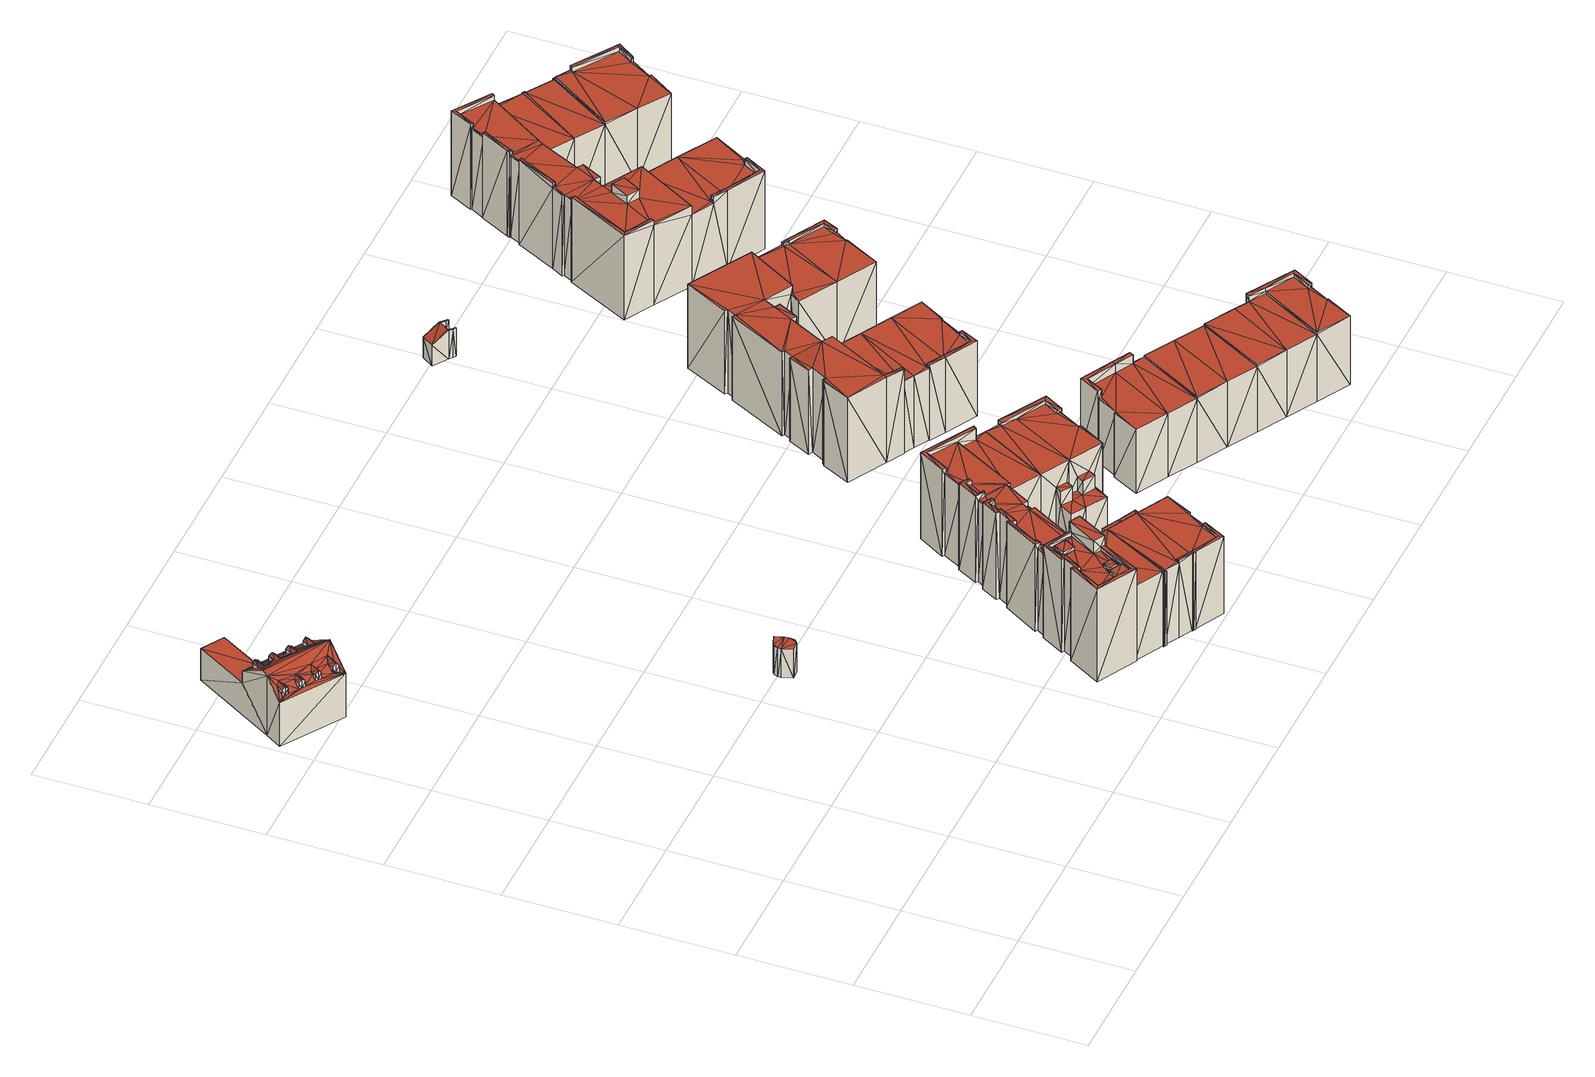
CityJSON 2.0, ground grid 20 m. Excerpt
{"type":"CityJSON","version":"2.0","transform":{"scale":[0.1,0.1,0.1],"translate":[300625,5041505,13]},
"CityObjects":{
"building1":{"type":"Building","geometry":[{"type":"MultiSurface","lod":"2","boundaries":[[[0,1,2]],[[2,3,4]],[[5,6,3]],[[1,3,2]],[[7,4,3]],[[1,5,3]],[[8,4,7]],[[9,2,4]],[[10,11,12]],[[13,14,15]],[[16,14,13]],[[16,17,14]],[[18,19,20]],[[21,22,23]],[[21,24,22]],[[25,26,27]],[[28,29,30]],[[31,26,25]],[[32,31,25]],[[21,33,24]],[[28,31,32]],[[28,30,31]],[[34,35,36]],[[34,37,35]],[[38,39,40]],[[40,39,41]],[[23,22,18]],[[22,19,18]],[[42,41,39]],[[43,44,45]],[[46,43,45]],[[47,48,49]],[[47,49,50]],[[51,52,53]],[[54,55,56]],[[55,57,56]],[[58,59,60]],[[35,48,47]],[[36,35,47]],[[61,62,63]],[[63,62,64]],[[65,66,67]],[[65,67,68]],[[34,69,37]],[[34,70,69]],[[59,71,72]],[[59,72,60]],[[73,55,54]],[[73,74,55]],[[62,75,64]],[[62,76,75]],[[56,57,77]],[[66,53,67]],[[67,53,52]],[[73,10,12]],[[73,12,74]],[[76,45,75]],[[75,45,44]],[[78,79,80]],[[81,79,82]],[[80,79,81]],[[83,82,79]],[[15,83,79]],[[16,84,17]],[[17,84,85]],[[84,78,80]],[[84,80,85]],[[86,72,71]],[[87,38,40]],[[13,78,14]],[[14,78,80]],[[88,89,2]],[[88,2,9]],[[88,9,90]],[[9,4,90]],[[91,8,92]],[[8,7,92]],[[3,6,93]],[[94,3,93]],[[92,7,95]],[[96,95,94]],[[96,94,97]],[[7,3,95]],[[95,3,94]],[[1,98,5]],[[99,98,1]],[[100,99,1]],[[100,1,0]],[[91,90,4]],[[91,4,8]],[[100,89,101]],[[101,89,96]],[[89,95,96]],[[100,0,89]],[[0,2,89]],[[98,6,5]],[[98,93,6]],[[102,65,68]],[[54,103,104]],[[54,56,77]],[[54,77,103]],[[36,47,50]],[[36,50,105]],[[23,18,20]],[[23,20,106]],[[21,23,33]],[[23,106,33]],[[32,25,27]],[[32,27,107]],[[32,107,29]],[[28,32,29]],[[61,76,62]],[[61,108,76]],[[46,45,76]],[[108,46,76]],[[102,66,65]],[[109,110,66]],[[102,109,66]],[[51,53,66]],[[110,111,66]],[[111,51,66]],[[42,39,38]],[[87,42,38]],[[58,71,59]],[[58,86,71]],[[15,79,78]],[[13,15,78]],[[16,78,84]],[[16,13,78]],[[88,90,89]],[[89,90,95]],[[91,92,90]],[[92,95,90]],[[99,97,94]],[[98,68,93]],[[94,93,42]],[[111,94,87]],[[43,102,68]],[[52,58,60]],[[51,58,52]],[[98,75,68]],[[43,68,44]],[[87,94,42]],[[111,87,51]],[[83,63,64]],[[42,93,41]],[[51,87,58]],[[52,60,93]],[[98,82,64]],[[43,109,102]],[[67,52,93]],[[68,67,93]],[[60,40,93]],[[40,41,93]],[[98,64,75]],[[83,64,82]],[[98,81,82]],[[75,44,68]],[[58,87,86]],[[87,40,86]],[[86,40,72]],[[60,72,40]],[[99,94,108]],[[108,94,110]],[[99,108,14]],[[99,17,98]],[[15,63,83]],[[14,108,61]],[[99,14,17]],[[108,109,46]],[[14,61,15]],[[15,61,63]],[[17,85,98]],[[46,109,43]],[[108,110,109]],[[110,94,111]],[[98,85,80]],[[98,80,81]],[[34,36,70]],[[70,105,112]],[[36,105,70]],[[73,54,10]],[[10,104,11]],[[54,104,10]],[[100,101,19]],[[100,33,99]],[[19,101,20]],[[99,106,101]],[[33,106,99]],[[100,24,33]],[[106,20,101]],[[100,19,22]],[[100,22,24]],[[101,96,74]],[[96,97,77]],[[101,74,48]],[[49,74,12]],[[49,104,97]],[[48,74,49]],[[57,96,77]],[[103,77,97]],[[49,12,11]],[[104,103,97]],[[74,96,55]],[[101,48,35]],[[55,96,57]],[[101,35,37]],[[49,11,104]],[[101,37,69]],[[99,105,97]],[[99,107,105]],[[99,30,29]],[[99,29,107]],[[105,50,97]],[[101,69,26]],[[26,69,70]],[[26,70,27]],[[49,97,50]],[[107,70,112]],[[107,27,70]],[[101,26,31]],[[30,101,31]],[[99,101,30]],[[107,112,105]]],"semantics":{"surfaces":[{"type":"GroundSurface"},{"type":"WallSurface"},{"type":"RoofSurface"}],"values":[0,0,0,0,0,0,0,0,1,1,1,1,1,1,1,1,1,1,1,1,1,1,1,1,1,1,1,1,1,1,1,1,1,1,1,1,1,1,1,1,1,1,1,1,1,1,1,1,1,1,1,1,1,1,1,1,1,1,1,1,1,1,1,1,1,1,1,1,1,1,1,1,1,1,1,1,1,1,1,1,1,1,1,1,1,1,1,1,1,1,1,1,1,1,1,1,1,1,2,2,2,2,2,2,2,2,2,2,2,2,2,2,2,2,2,2,2,2,2,2,2,2,2,2,2,2,2,2,2,2,2,2,2,2,2,2,2,2,2,2,2,2,2,2,2,2,2,2,2,2,2,2,2,2,2,2,2,2,2,2,2,2,2,2,2,2,2,2,2,2,2,2,2,2,2,2,2,2,2,2,2,2,2,2,2,2,2,2,2,2,2,2,2,2,2,2,2,2,2,2,2,2,2,2,2,2,2,2,2,2,2,2,2,2,2,2,2,2,2,2,2,2,2,2]}}]},
"building2":{"type":"Building","geometry":[{"type":"MultiSurface","lod":"2","boundaries":[[[113,114,115]],[[113,116,114]],[[114,116,117]],[[113,118,116]],[[119,118,113]],[[119,120,121]],[[121,122,118]],[[120,123,121]],[[119,121,118]],[[124,125,122]],[[122,125,118]],[[126,124,122]],[[126,122,121]],[[127,126,121]],[[127,121,123]],[[128,123,120]],[[128,127,123]],[[129,116,125]],[[116,118,125]],[[130,119,131]],[[119,113,131]],[[130,128,120]],[[130,120,119]],[[117,116,129]],[[132,117,129]],[[113,115,133]],[[131,113,133]],[[133,115,134]],[[115,114,134]],[[114,117,132]],[[134,114,132]],[[134,132,129]],[[131,133,134]],[[131,134,129]],[[131,129,125]],[[130,125,126]],[[130,126,128]],[[130,131,125]],[[126,125,124]],[[128,126,127]]],"semantics":{"surfaces":[{"type":"GroundSurface"},{"type":"WallSurface"},{"type":"RoofSurface"}],"values":[0,0,0,0,0,0,0,0,0,1,1,1,1,1,1,1,1,1,1,1,1,1,1,1,1,1,1,1,1,1,1,2,2,2,2,2,2,2,2,2]}}]},
"building3":{"type":"Building","geometry":[{"type":"MultiSurface","lod":"2","boundaries":[[[135,136,137]],[[138,139,140]],[[141,142,143]],[[144,145,139]],[[138,146,144]],[[137,136,141]],[[138,144,139]],[[137,141,145]],[[143,147,145]],[[141,143,145]],[[139,148,149]],[[144,137,145]],[[139,149,150]],[[151,138,152]],[[149,153,154]],[[150,149,154]],[[139,145,148]],[[152,138,155]],[[140,139,156]],[[138,140,155]],[[157,154,153]],[[157,158,154]],[[159,157,149]],[[149,157,153]],[[160,150,158]],[[150,154,158]],[[161,162,163]],[[161,163,145]],[[145,163,148]],[[163,159,149]],[[163,149,148]],[[164,163,162]],[[164,165,163]],[[166,165,164]],[[166,167,165]],[[168,167,166]],[[168,169,167]],[[170,171,141]],[[170,141,136]],[[172,173,144]],[[172,144,146]],[[174,172,175]],[[175,172,146]],[[175,146,138]],[[176,138,151]],[[176,175,138]],[[177,150,160]],[[178,177,160]],[[177,139,150]],[[178,179,177]],[[180,181,182]],[[175,180,183]],[[174,175,183]],[[174,183,178]],[[183,179,178]],[[180,182,183]],[[173,137,144]],[[173,184,137]],[[185,169,168]],[[185,186,169]],[[187,184,185]],[[184,186,185]],[[187,135,184]],[[135,137,184]],[[187,170,136]],[[187,136,135]],[[188,189,143]],[[188,143,142]],[[189,190,147]],[[189,147,143]],[[171,188,142]],[[171,142,141]],[[161,145,190]],[[145,147,190]],[[191,152,192]],[[152,155,192]],[[176,191,193]],[[176,151,191]],[[151,152,191]],[[194,192,195]],[[192,140,195]],[[192,155,140]],[[195,140,196]],[[140,156,196]],[[193,191,180]],[[191,181,180]],[[194,182,192]],[[194,183,182]],[[196,156,177]],[[156,139,177]],[[160,158,159]],[[160,159,165]],[[174,173,172]],[[159,158,157]],[[186,167,169]],[[173,178,186]],[[165,159,163]],[[186,178,167]],[[173,186,184]],[[174,178,173]],[[178,160,165]],[[178,165,167]],[[166,164,161]],[[161,164,162]],[[189,161,190]],[[171,189,188]],[[171,161,189]],[[171,166,161]],[[187,168,170]],[[170,168,171]],[[187,185,168]],[[168,166,171]],[[191,192,182]],[[191,182,181]],[[176,193,175]],[[193,180,175]],[[195,196,177]],[[194,195,179]],[[194,179,183]],[[195,177,179]]],"semantics":{"surfaces":[{"type":"GroundSurface"},{"type":"WallSurface"},{"type":"RoofSurface"}],"values":[0,0,0,0,0,0,0,0,0,0,0,0,0,0,0,0,0,0,0,0,1,1,1,1,1,1,1,1,1,1,1,1,1,1,1,1,1,1,1,1,1,1,1,1,1,1,1,1,1,1,1,1,1,1,1,1,1,1,1,1,1,1,1,1,1,1,1,1,1,1,1,1,1,1,1,1,1,1,1,1,1,1,1,1,1,1,1,1,1,1,2,2,2,2,2,2,2,2,2,2,2,2,2,2,2,2,2,2,2,2,2,2,2,2,2,2,2,2,2,2]}}]},
"building4":{"type":"Building","geometry":[{"type":"MultiSurface","lod":"2","boundaries":[[[197,198,199]],[[200,201,202]],[[198,203,204]],[[205,206,207]],[[200,208,201]],[[209,210,211]],[[212,206,205]],[[205,210,209]],[[213,214,208]],[[205,207,215]],[[215,216,217]],[[205,215,210]],[[218,219,220]],[[215,221,213]],[[213,222,223]],[[207,216,215]],[[215,213,210]],[[213,200,210]],[[214,224,225]],[[198,226,227]],[[228,204,229]],[[198,230,226]],[[231,199,204]],[[199,198,204]],[[150,154,232]],[[150,232,198]],[[230,233,234]],[[213,223,214]],[[198,232,230]],[[154,235,232]],[[226,234,236]],[[223,224,214]],[[213,208,200]],[[198,227,203]],[[214,225,237]],[[230,234,226]],[[238,227,239]],[[204,203,219]],[[204,219,240]],[[203,227,238]],[[240,219,218]],[[229,240,224]],[[229,204,240]],[[223,229,224]],[[241,232,242]],[[232,235,242]],[[158,235,154]],[[158,242,235]],[[160,158,154]],[[160,154,150]],[[243,215,244]],[[215,217,244]],[[245,217,216]],[[245,244,217]],[[246,216,207]],[[246,245,216]],[[247,248,249]],[[249,248,250]],[[251,249,252]],[[251,247,249]],[[253,200,202]],[[251,252,253]],[[251,253,254]],[[253,202,254]],[[210,200,253]],[[255,210,253]],[[256,206,212]],[[256,257,206]],[[206,246,207]],[[246,258,243]],[[243,221,215]],[[243,258,221]],[[257,258,246]],[[257,246,206]],[[259,260,258]],[[258,260,213]],[[258,213,221]],[[256,212,261]],[[212,205,261]],[[262,261,263]],[[261,205,209]],[[261,209,263]],[[264,259,265]],[[265,259,258]],[[248,266,250]],[[250,266,267]],[[254,202,268]],[[202,201,268]],[[261,269,270]],[[262,269,261]],[[269,264,270]],[[264,271,272]],[[270,264,265]],[[269,271,264]],[[255,211,210]],[[273,274,255]],[[255,274,211]],[[273,255,275]],[[271,273,272]],[[272,273,275]],[[263,211,274]],[[263,209,211]],[[276,277,278]],[[276,278,279]],[[280,281,282]],[[282,281,283]],[[218,220,284]],[[285,218,284]],[[286,287,288]],[[286,288,289]],[[290,286,289]],[[290,289,291]],[[292,214,237]],[[290,291,292]],[[290,292,293]],[[292,237,293]],[[224,240,294]],[[295,224,294]],[[296,297,298]],[[297,299,298]],[[208,214,292]],[[300,208,292]],[[301,302,223]],[[301,223,222]],[[260,301,222]],[[260,222,213]],[[287,298,299]],[[287,299,288]],[[295,303,224]],[[224,303,225]],[[237,225,303]],[[293,237,303]],[[304,280,305]],[[305,280,282]],[[296,304,297]],[[297,304,305]],[[294,240,285]],[[240,218,285]],[[300,201,208]],[[277,268,300]],[[300,268,201]],[[277,300,278]],[[306,220,219]],[[307,284,306]],[[306,284,220]],[[307,306,308]],[[309,228,310]],[[228,229,310]],[[302,310,229]],[[302,229,223]],[[219,203,311]],[[306,219,311]],[[312,307,308]],[[312,308,313]],[[312,283,281]],[[312,313,283]],[[314,315,316]],[[314,317,315]],[[316,318,319]],[[316,315,318]],[[320,321,322]],[[322,321,323]],[[311,238,324]],[[325,311,324]],[[311,203,238]],[[325,326,311]],[[160,327,328]],[[160,150,327]],[[150,198,327]],[[327,329,328]],[[330,328,331]],[[330,325,332]],[[330,331,325]],[[328,333,331]],[[329,334,333]],[[328,329,333]],[[331,326,325]],[[321,335,323]],[[323,335,336]],[[337,231,204]],[[337,204,338]],[[337,199,231]],[[337,339,199]],[[309,338,228]],[[338,331,333]],[[309,331,338]],[[228,338,204]],[[340,341,334]],[[340,334,329]],[[342,327,198]],[[342,198,197]],[[342,339,340]],[[342,197,339]],[[197,199,339]],[[339,341,340]],[[314,343,317]],[[317,343,344]],[[343,319,318]],[[343,318,344]],[[324,239,345]],[[324,238,239]],[[346,239,227]],[[346,345,239]],[[227,226,347]],[[346,227,347]],[[348,349,350]],[[350,349,351]],[[352,353,354]],[[352,355,353]],[[356,357,233]],[[358,356,359]],[[358,357,356]],[[356,233,230]],[[330,358,328]],[[328,358,359]],[[330,360,358]],[[241,230,232]],[[241,356,230]],[[361,362,363]],[[361,364,362]],[[357,234,233]],[[357,365,234]],[[366,367,368]],[[366,369,367]],[[370,368,371]],[[371,368,367]],[[372,370,373]],[[373,370,371]],[[372,369,366]],[[372,373,369]],[[374,375,376]],[[374,377,375]],[[376,364,361]],[[376,375,364]],[[374,354,377]],[[377,354,353]],[[378,236,365]],[[236,234,365]],[[379,363,380]],[[380,363,362]],[[381,355,352]],[[381,382,355]],[[347,226,378]],[[226,236,378]],[[349,379,351]],[[351,379,380]],[[320,322,383]],[[320,383,384]],[[332,325,320]],[[332,320,384]],[[381,383,382]],[[381,384,383]],[[360,384,381]],[[360,381,358]],[[348,336,335]],[[348,350,336]],[[276,267,266]],[[276,279,267]],[[243,244,245]],[[246,243,245]],[[256,261,270]],[[270,258,257]],[[270,265,258]],[[256,270,257]],[[271,274,273]],[[271,263,274]],[[262,271,269]],[[262,263,271]],[[248,254,268]],[[276,266,277]],[[277,266,268]],[[248,268,266]],[[251,254,248]],[[251,248,247]],[[281,284,307]],[[285,284,281]],[[280,285,281]],[[296,295,294]],[[296,294,304]],[[296,298,295]],[[294,285,280]],[[290,293,287]],[[290,287,286]],[[287,303,298]],[[304,294,280]],[[312,281,307]],[[287,293,303]],[[298,303,295]],[[314,319,343]],[[314,316,319]],[[341,338,333]],[[341,333,334]],[[337,338,341]],[[337,341,339]],[[288,299,297]],[[302,297,310]],[[275,255,253]],[[309,310,331]],[[282,283,313]],[[305,282,313]],[[326,313,308]],[[310,326,331]],[[291,300,292]],[[308,306,311]],[[264,252,259]],[[289,288,297]],[[326,308,311]],[[310,313,326]],[[302,291,289]],[[310,297,305]],[[310,305,313]],[[260,302,301]],[[260,279,278]],[[264,272,275]],[[260,291,302]],[[278,300,291]],[[264,275,252]],[[275,253,252]],[[260,252,249]],[[259,252,260]],[[250,267,279]],[[302,289,297]],[[249,250,279]],[[260,249,279]],[[260,278,291]],[[342,329,327]],[[342,340,329]],[[160,328,359]],[[160,359,241]],[[241,359,356]],[[158,241,242]],[[160,241,158]],[[372,366,370]],[[370,366,368]],[[321,324,335]],[[335,345,346]],[[346,347,349]],[[347,378,379]],[[325,321,320]],[[325,324,321]],[[361,363,365]],[[324,345,335]],[[348,335,346]],[[357,352,354]],[[379,365,363]],[[374,361,354]],[[357,361,365]],[[374,376,361]],[[348,346,349]],[[349,347,379]],[[358,381,352]],[[358,352,357]],[[357,354,361]],[[379,378,365]],[[332,384,360]],[[330,332,360]],[[375,351,362]],[[383,344,351]],[[383,351,369]],[[322,344,383]],[[344,350,351]],[[375,362,364]],[[369,351,375]],[[383,369,373]],[[382,383,373]],[[382,373,377]],[[322,323,317]],[[351,380,362]],[[322,317,344]],[[315,323,336]],[[382,377,355]],[[315,336,318]],[[317,323,315]],[[373,371,377]],[[377,371,375]],[[344,318,350]],[[377,353,355]],[[371,367,375]],[[369,375,367]],[[318,336,350]]],"semantics":{"surfaces":[{"type":"GroundSurface"},{"type":"WallSurface"},{"type":"RoofSurface"}],"values":[0,0,0,0,0,0,0,0,0,0,0,0,0,0,0,0,0,0,0,0,0,0,0,0,0,0,0,0,0,0,0,0,0,0,0,0,0,0,0,0,0,0,0,0,1,1,1,1,1,1,1,1,1,1,1,1,1,1,1,1,1,1,1,1,1,1,1,1,1,1,1,1,1,1,1,1,1,1,1,1,1,1,1,1,1,1,1,1,1,1,1,1,1,1,1,1,1,1,1,1,1,1,1,1,1,1,1,1,1,1,1,1,1,1,1,1,1,1,1,1,1,1,1,1,1,1,1,1,1,1,1,1,1,1,1,1,1,1,1,1,1,1,1,1,1,1,1,1,1,1,1,1,1,1,1,1,1,1,1,1,1,1,1,1,1,1,1,1,1,1,1,1,1,1,1,1,1,1,1,1,1,1,1,1,1,1,1,1,1,1,1,1,1,1,1,1,1,1,1,1,1,1,1,1,1,1,1,1,1,1,1,1,1,1,1,1,1,1,1,1,1,1,1,1,1,1,1,1,1,1,1,1,1,1,1,1,1,1,1,1,1,1,1,1,1,1,1,1,1,1,1,1,1,1,1,1,1,1,2,2,2,2,2,2,2,2,2,2,2,2,2,2,2,2,2,2,2,2,2,2,2,2,2,2,2,2,2,2,2,2,2,2,2,2,2,2,2,2,2,2,2,2,2,2,2,2,2,2,2,2,2,2,2,2,2,2,2,2,2,2,2,2,2,2,2,2,2,2,2,2,2,2,2,2,2,2,2,2,2,2,2,2,2,2,2,2,2,2,2,2,2,2,2,2,2,2,2,2,2,2,2,2,2,2,2,2,2,2,2,2,2,2,2,2,2,2,2,2,2,2]}}]},
"building5":{"type":"Building","geometry":[{"type":"MultiSurface","lod":"2","boundaries":[[[385,386,387]],[[388,387,206]],[[385,389,386]],[[386,390,391]],[[386,391,387]],[[391,392,387]],[[388,206,212]],[[393,394,395]],[[393,388,396]],[[393,395,388]],[[395,385,388]],[[397,389,385]],[[385,387,388]],[[398,399,400]],[[398,400,401]],[[400,399,402]],[[394,403,395]],[[403,404,405]],[[406,404,403]],[[406,403,394]],[[398,401,404]],[[401,405,404]],[[407,389,397]],[[407,408,389]],[[407,397,409]],[[397,385,409]],[[410,411,390]],[[410,390,386]],[[412,413,414]],[[413,415,414]],[[416,417,418]],[[416,419,417]],[[419,420,421]],[[419,421,417]],[[387,392,421]],[[422,421,420]],[[422,387,421]],[[421,392,423]],[[424,423,392]],[[424,392,391]],[[411,424,391]],[[411,391,390]],[[425,426,427]],[[427,426,428]],[[426,415,428]],[[426,414,415]],[[410,425,427]],[[408,425,410]],[[408,410,389]],[[408,429,425]],[[412,429,430]],[[412,430,413]],[[389,410,386]],[[425,429,412]],[[429,257,422]],[[429,416,430]],[[429,422,416]],[[430,416,418]],[[422,257,206]],[[422,206,387]],[[403,409,385]],[[403,385,395]],[[431,406,394]],[[431,394,393]],[[256,212,257]],[[212,206,257]],[[432,388,256]],[[388,212,256]],[[431,393,433]],[[393,396,433]],[[433,432,399]],[[433,396,432]],[[432,402,399]],[[396,388,432]],[[428,415,411]],[[413,430,415]],[[410,427,428]],[[410,428,411]],[[417,423,424]],[[411,415,424]],[[430,418,417]],[[417,421,423]],[[415,417,424]],[[415,430,417]],[[425,414,426]],[[425,412,414]],[[419,422,420]],[[416,422,419]],[[402,257,429]],[[432,256,402]],[[401,400,405]],[[405,400,409]],[[402,256,257]],[[403,405,409]],[[400,402,429]],[[409,400,429]],[[409,429,408]],[[407,409,408]],[[431,398,406]],[[398,404,406]],[[431,433,398]],[[398,433,399]]],"semantics":{"surfaces":[{"type":"GroundSurface"},{"type":"WallSurface"},{"type":"RoofSurface"}],"values":[0,0,0,0,0,0,0,0,0,0,0,0,0,1,1,1,1,1,1,1,1,1,1,1,1,1,1,1,1,1,1,1,1,1,1,1,1,1,1,1,1,1,1,1,1,1,1,1,1,1,1,1,1,1,1,1,1,1,1,1,1,1,1,1,1,1,1,1,1,1,1,1,1,1,2,2,2,2,2,2,2,2,2,2,2,2,2,2,2,2,2,2,2,2,2,2,2,2,2,2,2,2]}}]},
"building6":{"type":"Building","geometry":[{"type":"MultiSurface","lod":"2","boundaries":[[[434,435,436]],[[437,438,439]],[[436,440,441]],[[442,437,443]],[[434,444,435]],[[442,445,437]],[[442,446,445]],[[445,447,437]],[[447,448,437]],[[449,450,447]],[[436,435,440]],[[447,450,448]],[[437,448,438]],[[439,438,434]],[[451,452,453]],[[434,438,444]],[[441,440,452]],[[452,440,454]],[[452,455,453]],[[454,456,457]],[[457,456,458]],[[452,454,457]],[[453,455,459]],[[452,457,455]],[[460,455,461]],[[455,457,461]],[[461,457,462]],[[457,458,462]],[[458,456,463]],[[462,458,463]],[[464,463,456]],[[464,456,454]],[[465,466,435]],[[435,466,440]],[[465,467,466]],[[468,465,435]],[[468,435,444]],[[466,464,454]],[[466,454,440]],[[469,470,468]],[[469,468,438]],[[438,468,444]],[[471,472,450]],[[450,472,448]],[[471,473,472]],[[472,438,448]],[[472,469,438]],[[474,475,476]],[[474,436,475]],[[436,441,475]],[[477,434,474]],[[434,436,474]],[[475,441,478]],[[441,452,478]],[[479,477,480]],[[479,439,477]],[[439,434,477]],[[481,439,479]],[[481,437,439]],[[476,475,467]],[[475,466,467]],[[482,478,451]],[[478,483,484]],[[482,483,478]],[[451,478,452]],[[483,485,484]],[[484,485,486]],[[485,487,486]],[[485,488,487]],[[453,459,489]],[[490,453,489]],[[488,491,487]],[[487,491,492]],[[460,459,455]],[[491,489,460]],[[460,489,459]],[[491,460,492]],[[482,451,493]],[[451,453,493]],[[493,453,490]],[[494,450,449]],[[494,471,450]],[[494,449,495]],[[449,447,495]],[[496,495,447]],[[496,447,445]],[[497,498,499]],[[499,498,500]],[[498,501,500]],[[500,481,502]],[[500,501,481]],[[497,503,504]],[[497,499,503]],[[505,506,446]],[[505,446,442]],[[446,496,445]],[[496,504,503]],[[506,504,496]],[[506,496,446]],[[500,502,473]],[[502,472,473]],[[505,442,507]],[[442,443,507]],[[507,481,501]],[[507,443,481]],[[443,437,481]],[[480,468,470]],[[480,477,468]],[[477,465,468]],[[474,467,465]],[[477,474,465]],[[474,476,467]],[[464,461,463]],[[475,484,466]],[[475,478,484]],[[486,492,461]],[[484,464,466]],[[486,487,492]],[[484,486,464]],[[492,460,461]],[[486,461,464]],[[461,462,463]],[[482,485,483]],[[482,493,485]],[[493,488,485]],[[493,490,488]],[[488,489,491]],[[488,490,489]],[[496,503,495]],[[503,473,495]],[[499,500,503]],[[503,500,473]],[[494,495,471]],[[495,473,471]],[[502,481,472]],[[481,469,472]],[[481,479,469]],[[479,480,469]],[[480,470,469]],[[498,507,501]],[[505,497,506]],[[505,498,497]],[[497,504,506]],[[505,507,498]]],"semantics":{"surfaces":[{"type":"GroundSurface"},{"type":"WallSurface"},{"type":"RoofSurface"}],"values":[0,0,0,0,0,0,0,0,0,0,0,0,0,0,0,0,0,0,0,0,0,0,0,0,1,1,1,1,1,1,1,1,1,1,1,1,1,1,1,1,1,1,1,1,1,1,1,1,1,1,1,1,1,1,1,1,1,1,1,1,1,1,1,1,1,1,1,1,1,1,1,1,1,1,1,1,1,1,1,1,1,1,1,1,1,1,1,1,1,1,1,1,1,1,1,1,1,1,1,1,1,1,1,1,1,1,1,1,2,2,2,2,2,2,2,2,2,2,2,2,2,2,2,2,2,2,2,2,2,2,2,2,2,2,2,2,2,2,2,2,2,2,2,2]}}]},
"building7":{"type":"Building","geometry":[{"type":"MultiSurface","lod":"2","boundaries":[[[508,509,510]],[[511,512,513]],[[514,515,512]],[[516,512,511]],[[513,517,518]],[[519,520,521]],[[522,523,524]],[[525,526,527]],[[524,523,528]],[[529,525,530]],[[508,510,531]],[[532,533,508]],[[532,508,531]],[[510,534,535]],[[509,536,510]],[[531,535,537]],[[538,536,509]],[[539,540,541]],[[537,535,542]],[[537,542,539]],[[531,510,535]],[[516,514,512]],[[537,539,529]],[[529,539,541]],[[529,541,525]],[[526,543,544]],[[530,545,519]],[[528,530,546]],[[525,543,526]],[[530,525,545]],[[541,543,525]],[[530,519,546]],[[528,547,517]],[[528,546,547]],[[519,545,520]],[[517,547,548]],[[549,550,514]],[[513,524,517]],[[524,528,517]],[[513,518,551]],[[551,518,552]],[[511,513,551]],[[553,554,555]],[[549,514,516]],[[555,549,516]],[[553,555,516]],[[556,550,549]],[[557,558,559]],[[557,560,558]],[[559,561,562]],[[559,558,561]],[[563,564,557]],[[564,560,557]],[[565,566,567]],[[565,567,568]],[[569,570,571]],[[570,572,571]],[[569,573,574]],[[569,574,570]],[[573,575,574]],[[573,576,575]],[[577,578,576]],[[578,575,576]],[[579,580,581]],[[581,580,582]],[[583,568,567]],[[583,567,584]],[[585,544,586]],[[585,526,544]],[[586,543,587]],[[586,544,543]],[[508,588,509]],[[589,588,508]],[[588,564,563]],[[590,588,563]],[[538,509,588]],[[590,538,588]],[[538,591,536]],[[590,591,538]],[[591,592,536]],[[536,592,510]],[[592,593,510]],[[510,593,534]],[[594,508,533]],[[594,589,508]],[[595,594,532]],[[532,594,533]],[[595,531,596]],[[595,532,531]],[[596,537,597]],[[596,531,537]],[[597,537,584]],[[537,529,584]],[[583,584,598]],[[584,529,530]],[[584,530,598]],[[599,600,535]],[[535,600,542]],[[600,601,542]],[[542,601,539]],[[562,599,593]],[[599,534,593]],[[562,561,599]],[[599,535,534]],[[602,541,540]],[[602,603,541]],[[603,587,541]],[[541,587,543]],[[565,604,566]],[[604,602,601]],[[566,604,601]],[[601,540,539]],[[601,602,540]],[[605,527,606]],[[605,525,527]],[[606,526,585]],[[606,527,526]],[[607,551,608]],[[551,552,608]],[[609,552,518]],[[609,608,552]],[[610,546,611]],[[546,519,611]],[[528,598,530]],[[612,598,528]],[[610,613,546]],[[546,613,547]],[[614,615,522]],[[522,615,523]],[[522,524,616]],[[614,522,616]],[[615,528,523]],[[615,612,528]],[[617,548,618]],[[617,517,548]],[[618,547,613]],[[618,548,547]],[[619,616,513]],[[513,616,524]],[[609,518,517]],[[609,517,617]],[[620,515,621]],[[620,512,515]],[[622,578,577]],[[578,511,581]],[[516,511,578]],[[622,516,578]],[[623,516,622]],[[623,553,516]],[[579,581,607]],[[581,551,607]],[[581,511,551]],[[624,571,625]],[[624,625,554]],[[625,571,572]],[[554,625,555]],[[625,626,555]],[[555,626,549]],[[553,624,554]],[[623,624,553]],[[627,628,556]],[[556,628,550]],[[627,549,626]],[[627,556,549]],[[628,629,514]],[[628,514,550]],[[629,621,514]],[[514,621,515]],[[580,619,620]],[[620,619,513]],[[580,620,582]],[[620,513,512]],[[630,545,605]],[[545,525,605]],[[611,521,631]],[[611,519,521]],[[631,520,632]],[[631,521,520]],[[630,632,545]],[[545,632,520]],[[584,567,566]],[[589,596,558]],[[597,584,566]],[[561,600,599]],[[597,600,561]],[[597,566,600]],[[600,566,601]],[[589,564,588]],[[564,558,560]],[[589,558,564]],[[595,596,589]],[[596,597,561]],[[596,561,558]],[[595,589,594]],[[605,585,587]],[[585,586,587]],[[604,568,603]],[[565,568,604]],[[604,603,602]],[[568,587,603]],[[568,605,587]],[[605,606,585]],[[607,608,609]],[[598,610,611]],[[612,610,598]],[[612,613,610]],[[616,612,615]],[[614,616,615]],[[616,617,612]],[[617,618,613]],[[612,617,613]],[[619,617,616]],[[619,609,617]],[[579,619,580]],[[579,607,619]],[[619,607,609]],[[598,630,605]],[[598,611,630]],[[611,631,632]],[[611,632,630]],[[583,598,568]],[[598,605,568]],[[557,559,592]],[[590,563,557]],[[591,557,592]],[[559,562,592]],[[592,562,593]],[[590,557,591]],[[622,577,576]],[[569,622,573]],[[623,622,569]],[[623,569,624]],[[622,576,573]],[[569,571,624]],[[582,620,621]],[[575,581,582]],[[578,581,575]],[[629,582,621]],[[626,629,628]],[[575,582,629]],[[627,626,628]],[[626,574,629]],[[574,575,629]],[[625,572,626]],[[572,574,626]],[[570,574,572]]],"semantics":{"surfaces":[{"type":"GroundSurface"},{"type":"WallSurface"},{"type":"RoofSurface"}],"values":[0,0,0,0,0,0,0,0,0,0,0,0,0,0,0,0,0,0,0,0,0,0,0,0,0,0,0,0,0,0,0,0,0,0,0,0,0,0,0,0,0,0,0,0,0,0,0,1,1,1,1,1,1,1,1,1,1,1,1,1,1,1,1,1,1,1,1,1,1,1,1,1,1,1,1,1,1,1,1,1,1,1,1,1,1,1,1,1,1,1,1,1,1,1,1,1,1,1,1,1,1,1,1,1,1,1,1,1,1,1,1,1,1,1,1,1,1,1,1,1,1,1,1,1,1,1,1,1,1,1,1,1,1,1,1,1,1,1,1,1,1,1,1,1,1,1,1,1,1,1,1,1,1,1,1,1,1,1,1,1,1,1,1,1,1,1,1,1,1,1,1,1,1,1,1,1,1,1,1,1,2,2,2,2,2,2,2,2,2,2,2,2,2,2,2,2,2,2,2,2,2,2,2,2,2,2,2,2,2,2,2,2,2,2,2,2,2,2,2,2,2,2,2,2,2,2,2,2,2,2,2,2,2,2,2,2,2,2,2,2,2,2,2,2,2,2]}}]},
"building8":{"type":"Building","geometry":[{"type":"MultiSurface","lod":"2","boundaries":[[[633,634,635]],[[636,637,638]],[[636,639,637]],[[640,641,642]],[[643,640,644]],[[633,635,645]],[[640,642,644]],[[644,642,636]],[[642,639,636]],[[642,645,639]],[[645,635,639]],[[646,647,640]],[[640,647,641]],[[643,646,640]],[[648,646,643]],[[649,636,650]],[[649,644,636]],[[636,638,651]],[[650,636,651]],[[643,644,649]],[[648,643,649]],[[652,653,639]],[[639,653,637]],[[654,655,634]],[[634,655,635]],[[655,652,639]],[[655,639,635]],[[651,637,653]],[[651,638,637]],[[656,657,658]],[[659,657,656]],[[633,645,657]],[[659,633,657]],[[660,661,662]],[[647,660,662]],[[641,662,642]],[[647,662,641]],[[662,657,645]],[[662,645,642]],[[659,654,633]],[[633,654,634]],[[659,655,654]],[[659,656,655]],[[656,658,655]],[[655,658,652]],[[646,649,660]],[[648,649,646]],[[646,660,647]],[[649,650,661]],[[649,661,660]],[[662,661,657]],[[661,658,657]],[[658,653,652]],[[661,653,658]],[[661,651,653]],[[650,651,661]]],"semantics":{"surfaces":[{"type":"GroundSurface"},{"type":"WallSurface"},{"type":"RoofSurface"}],"values":[0,0,0,0,0,0,0,0,0,0,0,1,1,1,1,1,1,1,1,1,1,1,1,1,1,1,1,1,1,1,1,1,1,1,1,1,1,1,1,1,1,2,2,2,2,2,2,2,2,2,2,2,2,2,2,2]}}]},
"building9":{"type":"Building","geometry":[{"type":"MultiSurface","lod":"2","boundaries":[[[663,664,665]],[[666,667,668]],[[669,670,671]],[[672,670,669]],[[673,672,669]],[[672,674,670]],[[675,676,677]],[[678,674,672]],[[679,680,678]],[[680,681,678]],[[681,682,678]],[[675,677,683]],[[684,685,681]],[[681,685,682]],[[678,682,674]],[[670,674,675]],[[667,686,687]],[[667,688,686]],[[689,690,688]],[[689,691,690]],[[690,692,693]],[[688,690,694]],[[695,696,663]],[[697,698,695]],[[683,677,699]],[[697,700,698]],[[698,701,695]],[[698,702,701]],[[695,701,696]],[[663,696,664]],[[665,664,703]],[[665,703,692]],[[677,667,666]],[[692,703,704]],[[690,665,692]],[[690,693,694]],[[694,693,705]],[[688,694,686]],[[686,694,706]],[[677,676,667]],[[667,687,707]],[[707,687,708]],[[667,707,668]],[[668,707,709]],[[666,668,710]],[[675,674,676]],[[710,668,711]],[[712,711,713]],[[714,666,715]],[[710,711,712]],[[716,675,683]],[[666,710,715]],[[717,715,718]],[[715,710,718]],[[714,719,666]],[[720,721,719]],[[720,719,714]],[[720,714,717]],[[714,715,717]],[[722,723,701]],[[722,701,702]],[[724,725,726]],[[726,725,703]],[[726,703,664]],[[727,664,696]],[[727,726,664]],[[728,726,727]],[[723,729,730]],[[730,727,696]],[[723,730,701]],[[701,730,696]],[[731,698,700]],[[731,732,698]],[[733,700,697]],[[733,731,700]],[[733,697,734]],[[697,695,734]],[[735,663,665]],[[736,735,737]],[[735,665,737]],[[734,695,735]],[[695,663,735]],[[738,722,739]],[[739,722,702]],[[732,739,698]],[[698,739,702]],[[740,741,742]],[[741,743,742]],[[742,743,744]],[[743,745,744]],[[738,739,746]],[[739,747,746]],[[746,741,740]],[[746,747,741]],[[687,686,748]],[[749,687,748]],[[750,751,752]],[[750,752,753]],[[754,750,755]],[[755,750,753]],[[756,707,757]],[[707,708,757]],[[709,707,756]],[[758,709,756]],[[751,757,749]],[[751,749,752]],[[749,757,708]],[[749,708,687]],[[759,760,761]],[[759,761,721]],[[721,761,762]],[[721,762,719]],[[763,764,765]],[[762,763,765]],[[761,763,762]],[[765,766,688]],[[764,766,765]],[[765,688,667]],[[767,765,667]],[[767,667,676]],[[768,769,682]],[[768,770,769]],[[682,769,674]],[[771,768,682]],[[771,682,685]],[[769,676,674]],[[769,767,676]],[[772,685,684]],[[772,771,685]],[[772,684,773]],[[684,681,773]],[[774,775,776]],[[774,776,679]],[[679,776,680]],[[776,773,681]],[[776,681,680]],[[777,778,779]],[[777,780,778]],[[780,781,782]],[[777,781,780]],[[783,784,781]],[[784,782,781]],[[774,784,783]],[[774,679,784]],[[679,678,784]],[[784,678,785]],[[784,785,786]],[[785,787,786]],[[678,672,785]],[[775,778,776]],[[775,779,778]],[[788,683,789]],[[683,699,789]],[[790,716,683]],[[790,683,788]],[[789,699,791]],[[699,677,791]],[[791,666,719]],[[791,677,666]],[[790,792,675]],[[790,675,716]],[[793,675,792]],[[793,670,675]],[[794,785,672]],[[794,672,673]],[[794,673,795]],[[673,669,795]],[[795,669,796]],[[669,671,796]],[[671,670,793]],[[796,671,793]],[[786,787,770]],[[787,769,770]],[[797,668,709]],[[754,755,797]],[[754,797,758]],[[797,709,758]],[[798,711,797]],[[711,668,797]],[[760,799,800]],[[760,800,761]],[[759,718,801]],[[718,710,712]],[[759,721,718]],[[718,712,801]],[[798,713,711]],[[802,803,798]],[[798,803,713]],[[802,798,804]],[[799,802,800]],[[800,802,804]],[[801,712,803]],[[712,713,803]],[[805,692,704]],[[806,807,805]],[[806,805,808]],[[805,704,808]],[[806,809,807]],[[807,809,810]],[[811,812,809]],[[812,810,809]],[[808,704,725]],[[704,703,725]],[[813,694,814]],[[694,705,814]],[[815,813,816]],[[815,706,813]],[[706,694,813]],[[817,705,693]],[[817,814,705]],[[818,689,766]],[[689,688,766]],[[819,820,690]],[[819,690,691]],[[818,691,689]],[[818,819,691]],[[693,692,805]],[[817,693,805]],[[820,665,690]],[[820,737,665]],[[821,822,823]],[[821,824,822]],[[824,816,813]],[[824,813,822]],[[748,706,815]],[[821,748,815]],[[748,686,706]],[[821,823,748]],[[811,726,812]],[[811,724,726]],[[744,730,729]],[[744,745,730]],[[825,826,827]],[[825,828,826]],[[829,825,830]],[[830,825,827]],[[829,830,831]],[[830,832,831]],[[736,728,735]],[[735,728,727]],[[831,832,828]],[[832,826,828]],[[720,717,721]],[[721,717,718]],[[777,779,775]],[[774,777,775]],[[777,783,781]],[[774,783,777]],[[762,765,767]],[[791,762,767]],[[791,719,762]],[[792,791,767]],[[795,796,787]],[[785,795,787]],[[788,789,791]],[[794,795,785]],[[787,793,769]],[[792,788,791]],[[787,796,793]],[[793,792,769]],[[790,788,792]],[[792,767,769]],[[784,786,782]],[[780,782,778]],[[782,786,770]],[[782,770,768]],[[776,778,773]],[[772,773,771]],[[773,782,768]],[[773,768,771]],[[778,782,773]],[[750,757,751]],[[750,756,757]],[[754,756,750]],[[754,758,756]],[[799,801,803]],[[759,801,799]],[[799,803,802]],[[759,799,760]],[[811,809,724]],[[806,808,809]],[[808,725,809]],[[724,809,725]],[[815,816,824]],[[821,815,824]],[[740,742,723]],[[738,746,740]],[[738,740,722]],[[742,744,729]],[[722,740,723]],[[742,729,723]],[[735,727,745]],[[747,743,741]],[[734,735,745]],[[745,727,730]],[[733,732,731]],[[733,734,732]],[[732,747,739]],[[732,734,747]],[[747,734,743]],[[734,745,743]],[[829,831,825]],[[825,831,828]],[[761,755,763]],[[826,807,810]],[[736,827,728]],[[728,827,812]],[[766,823,822]],[[764,823,766]],[[763,755,753]],[[826,810,812]],[[761,800,804]],[[766,822,820]],[[832,807,826]],[[761,804,755]],[[736,830,827]],[[736,737,830]],[[827,826,812]],[[820,822,817]],[[820,817,807]],[[737,807,832]],[[764,752,823]],[[820,807,737]],[[763,752,764]],[[818,766,820]],[[830,737,832]],[[728,812,726]],[[818,820,819]],[[763,753,752]],[[822,813,817]],[[804,797,755]],[[804,798,797]],[[813,814,817]],[[817,805,807]],[[752,749,823]],[[749,748,823]]],"semantics":{"surfaces":[{"type":"GroundSurface"},{"type":"WallSurface"},{"type":"RoofSurface"}],"values":[0,0,0,0,0,0,0,0,0,0,0,0,0,0,0,0,0,0,0,0,0,0,0,0,0,0,0,0,0,0,0,0,0,0,0,0,0,0,0,0,0,0,0,0,0,0,0,0,0,0,0,0,1,1,1,1,1,1,1,1,1,1,1,1,1,1,1,1,1,1,1,1,1,1,1,1,1,1,1,1,1,1,1,1,1,1,1,1,1,1,1,1,1,1,1,1,1,1,1,1,1,1,1,1,1,1,1,1,1,1,1,1,1,1,1,1,1,1,1,1,1,1,1,1,1,1,1,1,1,1,1,1,1,1,1,1,1,1,1,1,1,1,1,1,1,1,1,1,1,1,1,1,1,1,1,1,1,1,1,1,1,1,1,1,1,1,1,1,1,1,1,1,1,1,1,1,1,1,1,1,1,1,1,1,1,1,1,1,1,1,1,1,1,1,1,1,1,1,1,1,1,1,1,1,1,1,1,1,1,1,1,1,1,1,1,1,1,1,1,1,1,1,1,1,1,1,1,1,1,1,1,1,1,1,1,1,1,1,1,1,1,1,2,2,2,2,2,2,2,2,2,2,2,2,2,2,2,2,2,2,2,2,2,2,2,2,2,2,2,2,2,2,2,2,2,2,2,2,2,2,2,2,2,2,2,2,2,2,2,2,2,2,2,2,2,2,2,2,2,2,2,2,2,2,2,2,2,2,2,2,2,2,2,2,2,2,2,2,2,2,2,2,2,2,2,2,2,2,2,2,2,2,2,2,2,2]}}]}
},
"vertices":[
[168,1276,15],[138,1229,15],[117,1308,15],[23,1289,15],[108,1340,15],[112,1191,15],[5,1260,15],[112,1438,15],[152,1414,15],[130,1326,15],[61,1310,123],[54,1306,127],[61,1310,122],[115,1224,129],[115,1224,128],[105,1219,121],[115,1212,121],[115,1212,120],[140,1275,123],[140,1275,114],[133,1264,123],[149,1269,123],[145,1272,114],[145,1272,128],[149,1269,114],[112,1293,123],[112,1293,114],[105,1281,123],[122,1287,123],[115,1275,123],[122,1287,113],[117,1290,113],[117,1290,127],[142,1257,123],[95,1305,123],[91,1308,113],[91,1308,127],[95,1305,112],[20,1257,126],[16,1260,121],[20,1257,109],[16,1260,110],[22,1271,121],[75,1233,118],[70,1225,110],[70,1225,121],[77,1236,121],[85,1311,123],[85,1311,113],[81,1303,119],[78,1298,123],[49,1253,121],[42,1243,109],[42,1243,121],[63,1326,128],[63,1326,112],[59,1328,123],[59,1328,112],[32,1264,121],[25,1254,121],[25,1254,109],[87,1230,121],[79,1219,121],[83,1224,115],[79,1219,110],[52,1236,121],[47,1239,126],[47,1239,109],[52,1236,109],[95,1305,113],[88,1292,123],[20,1257,125],[20,1257,110],[69,1323,123],[69,1323,112],[75,1222,110],[75,1222,128],[51,1315,123],[102,1204,129],[97,1207,121],[102,1204,109],[99,1206,109],[97,1207,109],[98,1207,110],[107,1200,121],[107,1200,109],[30,1272,126],[30,1273,127],[130,1326,79],[117,1308,79],[108,1340,79],[152,1414,79],[112,1438,79],[5,1260,104],[23,1289,136],[57,1345,79],[57,1345,103],[28,1297,141],[112,1191,104],[138,1229,142],[168,1276,103],[117,1308,103],[59,1247,121],[51,1309,126],[51,1305,128],[79,1289,127],[135,1254,128],[107,1272,127],[86,1240,128],[58,1251,124],[57,1254,126],[55,1254,125],[81,1290,127],
[493,598,14],[470,608,14],[488,614,14],[463,597,14],[465,604,14],[463,591,14],[494,589,14],[493,581,14],[486,574,14],[469,572,14],[490,577,14],[469,572,72],[463,591,72],[486,574,72],[490,577,72],[493,581,72],[463,597,72],[494,589,72],[493,598,72],[465,604,72],[488,614,72],[470,608,72],
[901,46,8],[880,6,8],[900,47,8],[945,128,8],[857,174,8],[906,195,8],[827,33,8],[826,32,8],[823,34,8],[918,82,8],[822,36,8],[921,80,8],[821,35,8],[798,49,8],[774,63,8],[833,186,8],[964,166,8],[961,168,8],[772,60,8],[770,61,8],[937,180,8],[875,211,8],[772,60,160],[770,61,160],[774,63,160],[833,186,160],[822,36,165],[798,49,165],[798,49,160],[800,54,165],[800,54,160],[826,40,165],[826,40,160],[878,15,165],[878,15,160],[880,6,165],[827,33,165],[921,80,160],[918,82,160],[945,128,160],[945,128,76],[964,166,76],[857,174,122],[888,158,160],[888,158,122],[942,130,76],[942,130,63],[919,142,63],[919,142,122],[900,47,160],[895,49,165],[895,49,160],[901,46,165],[826,32,165],[823,34,165],[821,35,165],[961,168,63],[937,180,63],[961,168,76],[937,180,122],[906,195,122],[875,211,122],
[828,236,8],[809,199,8],[816,242,8],[829,432,8],[804,398,8],[825,435,8],[721,247,8],[800,263,8],[965,467,8],[919,334,8],[893,349,8],[808,395,8],[873,520,8],[849,469,8],[845,472,8],[986,455,8],[861,368,8],[799,380,8],[872,361,8],[872,312,8],[851,323,8],[765,329,8],[731,263,8],[727,265,8],[866,364,8],[835,322,8],[826,327,8],[782,348,8],[777,352,8],[687,183,8],[699,205,8],[825,306,8],[817,311,8],[719,91,8],[820,251,8],[769,65,8],[718,89,8],[647,127,8],[767,63,8],[681,186,8],[794,382,8],[718,248,8],[694,207,8],[770,327,8],[769,65,160],[767,63,160],[872,361,116],[851,323,116],[872,312,116],[893,349,116],[839,419,184],[828,425,184],[839,419,174],[828,425,174],[842,425,184],[842,425,174],[829,432,174],[825,435,184],[849,469,174],[986,455,161],[919,334,161],[866,364,161],[866,364,174],[861,368,174],[965,467,161],[965,467,184],[873,520,184],[930,480,174],[930,480,161],[812,398,184],[812,398,174],[804,398,184],[961,461,184],[961,461,161],[877,511,184],[877,511,174],[852,467,184],[845,472,184],[852,467,174],[822,392,184],[820,389,184],[820,389,174],[822,392,174],[766,320,184],[736,269,184],[766,320,174],[736,269,174],[727,265,184],[765,329,184],[807,367,184],[797,372,184],[797,372,174],[807,367,174],[810,373,184],[810,373,174],[799,380,174],[794,382,184],[770,327,184],[782,348,184],[791,350,184],[791,350,174],[786,353,184],[786,353,174],[808,395,174],[835,322,174],[826,327,174],[777,352,184],[772,316,184],[772,316,174],[731,263,174],[736,260,184],[736,260,174],[825,306,174],[817,311,174],[721,247,174],[740,267,184],[740,267,174],[743,220,196],[724,231,189],[724,231,196],[743,220,189],[713,212,189],[713,212,196],[763,219,196],[720,240,196],[763,219,189],[720,240,189],[718,248,196],[765,223,196],[765,223,174],[809,199,115],[784,213,160],[784,213,115],[784,213,216],[774,218,174],[765,223,216],[774,218,84],[784,213,84],[705,212,196],[705,212,189],[820,251,84],[800,263,84],[816,242,84],[802,250,115],[802,250,84],[828,236,115],[733,201,196],[733,201,189],[694,207,196],[699,205,196],[687,183,196],[710,209,196],[689,173,196],[710,209,189],[689,173,189],[716,98,196],[713,100,189],[713,100,196],[716,98,189],[719,91,160],[718,89,196],[754,158,196],[754,158,160],[754,158,216],[691,112,196],[657,130,189],[657,130,196],[691,112,189],[647,127,196],[711,143,196],[704,129,189],[704,129,196],[711,143,189],[718,122,196],[718,122,189],[725,136,196],[725,136,189],[722,116,196],[699,128,189],[699,128,196],[722,116,189],[681,186,196],[683,176,196],[683,176,189],[748,162,196],[748,162,189],[735,169,189],[735,169,216],
[1053,323,8],[1009,284,8],[947,319,8],[1010,441,8],[1029,273,8],[987,248,8],[950,270,8],[925,284,8],[1096,396,8],[1077,362,8],[1075,364,8],[1012,444,8],[1056,321,8],[1085,393,168],[1008,436,168],[1033,422,161],[1085,393,161],[1008,436,161],[1075,364,161],[1070,367,168],[1070,367,161],[1077,362,168],[1056,321,161],[1029,273,161],[1053,323,161],[1009,284,90],[987,248,90],[984,298,118],[984,298,90],[977,286,118],[977,286,90],[966,308,118],[959,296,90],[966,308,90],[959,296,118],[940,308,118],[940,308,90],[947,319,118],[925,284,90],[950,270,90],[1005,286,118],[999,274,118],[1005,286,90],[999,274,90],[970,306,161],[970,306,90],[1096,396,168],[1010,441,161],[1012,444,168],
[1368,237,22],[1251,151,22],[1315,267,22],[1446,192,22],[1356,92,22],[1421,207,22],[1198,180,22],[1263,297,22],[1534,150,22],[1450,199,22],[1304,121,22],[1512,113,22],[1513,113,22],[1492,78,22],[1410,62,22],[1495,77,22],[1468,29,22],[1245,314,22],[1243,309,22],[1156,362,22],[1146,209,22],[1139,324,22],[1090,240,22],[1118,287,22],[1115,288,22],[1136,325,22],[1139,324,152],[1118,287,152],[1115,288,152],[1090,240,152],[1146,209,152],[1251,151,155],[1198,180,152],[1198,180,155],[1304,121,155],[1356,92,158],[1304,121,158],[1468,29,162],[1410,62,158],[1410,62,162],[1315,267,155],[1263,297,152],[1263,297,155],[1368,237,155],[1243,309,152],[1421,207,158],[1368,237,158],[1446,192,158],[1245,314,169],[1241,307,169],[1241,307,152],[1210,324,169],[1210,324,152],[1159,351,152],[1159,351,169],[1136,325,169],[1156,362,169],[1143,321,169],[1143,321,152],[1214,331,169],[1495,77,162],[1492,78,162],[1512,113,162],[1525,148,169],[1475,176,169],[1525,148,162],[1475,176,162],[1446,192,169],[1475,176,158],[1507,116,162],[1507,116,169],[1534,150,169],[1513,113,169],[1450,199,169],
[1227,628,9],[1203,585,9],[1133,582,9],[1242,957,9],[1186,868,9],[1139,893,9],[1243,812,9],[1175,850,9],[1305,922,9],[1086,922,9],[1094,938,9],[1024,800,9],[1000,762,9],[1020,802,9],[1138,867,9],[1120,831,9],[1128,872,9],[993,731,9],[986,729,9],[988,733,9],[1110,836,9],[1095,760,9],[1077,771,9],[1200,702,9],[1254,672,9],[1229,627,9],[1104,598,9],[1105,599,9],[1189,551,9],[1146,732,9],[1205,583,9],[1060,624,9],[1059,623,9],[1028,640,9],[1079,614,9],[959,679,9],[984,730,9],[1008,758,9],[1032,816,9],[1028,818,9],[1081,925,9],[1344,837,9],[1312,773,9],[1129,1020,9],[1090,941,9],[1372,886,9],[1359,859,9],[1357,859,9],[1346,836,9],[1185,561,162],[1137,587,155],[1137,587,162],[1185,561,155],[1107,604,155],[1107,604,162],[1201,586,162],[1201,586,155],[1062,629,181],[1062,629,155],[1032,646,155],[1032,646,183],[1363,883,168],[1363,883,162],[1352,862,168],[1352,862,162],[1302,917,168],[1302,917,162],[1293,922,162],[1293,922,168],[1295,927,168],[1295,927,162],[1242,957,179],[1189,866,179],[1242,957,162],[1189,866,162],[1095,760,179],[1095,760,155],[986,729,180],[984,730,180],[959,679,181],[1203,585,155],[1227,628,155],[1205,583,162],[1189,551,162],[1133,582,162],[1104,598,162],[1229,627,155],[1254,672,155],[1200,702,155],[1146,732,155],[1077,771,179],[1105,599,155],[1079,614,155],[1060,624,155],[1059,623,181],[1028,640,183],[1060,624,181],[993,731,180],[988,733,180],[1129,1020,180],[1090,941,179],[1094,938,179],[1032,816,179],[1024,800,179],[1110,836,179],[1028,818,179],[1138,867,179],[1120,831,179],[1128,872,179],[1086,922,179],[1081,925,179],[1139,893,179],[1186,868,162],[1175,850,162],[1305,922,168],[1372,886,168],[1359,859,168],[1357,859,162],[1344,837,162],[1346,836,162],[1312,773,162],[1243,812,162],[1008,758,181],[1020,802,179],[1000,762,181],
[1018,1371,11],[1017,1369,11],[1012,1372,11],[1019,1399,11],[979,1395,11],[994,1416,11],[1005,1377,11],[1031,1388,11],[1030,1387,11],[1026,1391,11],[1032,1390,11],[1027,1394,11],[1013,1374,11],[1031,1388,68],[1030,1387,68],[1032,1390,68],[1027,1394,68],[1019,1399,70],[994,1416,53],[1005,1377,70],[979,1395,53],[1017,1369,68],[1012,1372,68],[1013,1374,68],[1013,1374,49],[1006,1379,70],[1018,1371,68],[1026,1391,68],[1018,1397,70],[1026,1391,49],
[1377,1199,13],[1249,1127,13],[1309,1238,13],[1447,1482,13],[1370,1365,13],[1350,1458,13],[1549,1419,13],[1546,1417,13],[1548,1420,13],[1550,1414,13],[1552,1417,13],[1472,1300,13],[1499,1447,13],[1422,1332,13],[1495,1450,13],[1573,1400,13],[1652,1348,13],[1630,1316,13],[1606,1279,13],[1524,1266,13],[1499,1450,13],[1610,1277,13],[1579,1231,13],[1313,1380,13],[1322,1400,13],[1336,1293,13],[1347,1287,13],[1318,1256,13],[1328,1250,13],[1256,1268,13],[1265,1286,13],[1274,1309,13],[1440,1164,13],[1315,1089,13],[1509,1125,13],[1472,1065,13],[1496,1452,13],[1475,1063,13],[1378,1053,13],[1445,1017,13],[1197,1156,13],[1254,1269,13],[1262,1288,13],[1310,1381,13],[1322,1406,13],[1320,1401,13],[1349,1459,13],[1445,1483,13],[1363,1483,13],[1382,1526,13],[1362,1484,13],[1450,1484,13],[1447,1487,13],[1501,1449,13],[1447,1487,177],[1445,1483,177],[1447,1482,159],[1450,1484,177],[1447,1482,177],[1445,1017,172],[1378,1053,172],[1249,1127,186],[1197,1156,186],[1249,1127,177],[1315,1089,159],[1315,1089,177],[1354,1067,172],[1354,1067,159],[1475,1063,159],[1472,1065,159],[1509,1125,159],[1440,1164,159],[1377,1199,159],[1377,1199,177],[1309,1238,177],[1466,1055,172],[1466,1055,159],[1444,1025,172],[1444,1025,159],[1381,1058,172],[1381,1058,159],[1357,1073,172],[1357,1073,159],[1462,1058,172],[1462,1058,159],[1313,1380,177],[1322,1400,177],[1328,1403,186],[1326,1398,186],[1326,1398,177],[1328,1403,177],[1354,1457,186],[1354,1457,177],[1322,1406,186],[1320,1401,186],[1349,1459,186],[1447,1482,186],[1443,1477,186],[1443,1477,177],[1443,1477,159],[1376,1374,177],[1370,1365,177],[1370,1365,159],[1336,1293,177],[1422,1332,159],[1524,1266,163],[1472,1300,159],[1472,1300,163],[1579,1231,163],[1610,1277,163],[1606,1279,163],[1652,1348,172],[1630,1316,172],[1630,1316,163],[1645,1346,172],[1627,1318,163],[1627,1318,172],[1645,1346,163],[1570,1396,172],[1570,1396,163],[1573,1400,172],[1573,1400,163],[1550,1414,159],[1548,1416,163],[1548,1416,159],[1499,1450,159],[1496,1452,159],[1501,1449,159],[1495,1450,159],[1499,1447,159],[1546,1417,159],[1552,1417,159],[1549,1419,159],[1548,1420,159],[1350,1458,177],[1363,1483,177],[1384,1517,186],[1384,1517,177],[1382,1526,186],[1366,1482,186],[1362,1484,186],[1366,1482,177],[1256,1268,177],[1259,1265,186],[1259,1265,177],[1254,1269,186],[1205,1158,186],[1205,1158,177],[1252,1132,186],[1252,1132,177],[1274,1309,177],[1262,1288,177],[1310,1381,186],[1274,1309,186],[1265,1286,177],[1347,1287,177],[1328,1250,177],[1318,1256,177],[1315,1379,186],[1279,1307,177],[1315,1379,177],[1279,1307,186],[1303,1173,194],[1281,1185,177],[1303,1173,177],[1281,1185,194],[1322,1207,194],[1322,1207,177],[1299,1219,194],[1299,1219,177]
]}
